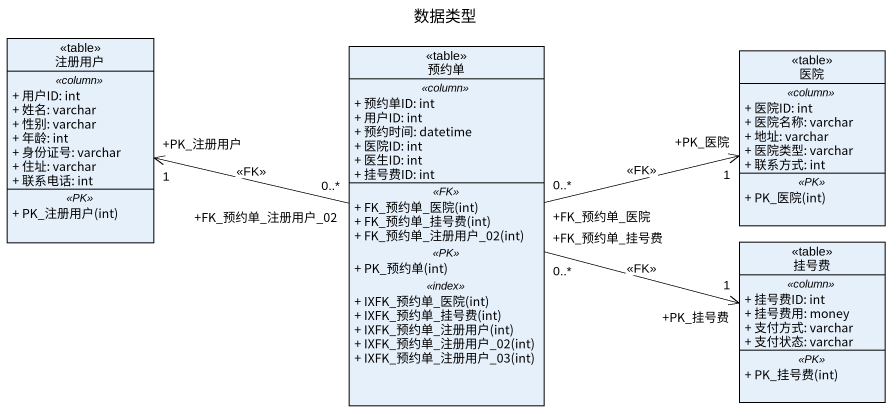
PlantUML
@startuml
title 数据类型
hide circle
hide empty members
skinparam classAttributeIconSize 0
class 注册用户 <<table>> {
  .. <<column>> ..
  + 用户ID: int
  + 姓名: varchar
  + 性别: varchar
  + 年龄: int
  + 身份证号: varchar
  + 住址: varchar
  + 联系电话: int
  .. <<PK>> ..
  + PK_注册用户(int)
}
class 预约单 <<table>> {
  .. <<column>> ..
  + 预约单ID: int
  + 用户ID: int
  + 预约时间: datetime
  + 医院ID: int
  + 医生ID: int
  + 挂号费ID: int
  .. <<FK>> ..
  + FK_预约单_医院(int)
  + FK_预约单_挂号费(int)
  + FK_预约单_注册用户_02(int)
  .. <<PK>> ..
  + PK_预约单(int)
  .. <<index>> ..
  + IXFK_预约单_医院(int)
  + IXFK_预约单_挂号费(int)
  + IXFK_预约单_注册用户(int)
  + IXFK_预约单_注册用户_02(int)
  + IXFK_预约单_注册用户_03(int)
}
class 医院 <<table>> {
  .. <<column>> ..
  + 医院ID: int
  + 医院名称: varchar
  + 地址: varchar
  + 医院类型: varchar
  + 联系方式: int
  .. <<PK>> ..
  + PK_医院(int)
}
class 挂号费 <<table>> {
  .. <<column>> ..
  + 挂号费ID: int
  + 挂号费用: money
  + 支付方式: varchar
  + 支付状态: varchar
  .. <<PK>> ..
  + PK_挂号费(int)
}
预约单 "+FK_预约单_注册用户_02\n0..*" -left-> "+PK_注册用户\n1" 注册用户 : <<FK>>
预约单 "+FK_预约单_医院\n0..*" -right-> "+PK_医院\n1" 医院 : <<FK>>
预约单 "+FK_预约单_挂号费\n0..*" -right-> "+PK_挂号费\n1" 挂号费 : <<FK>>
@enduml
